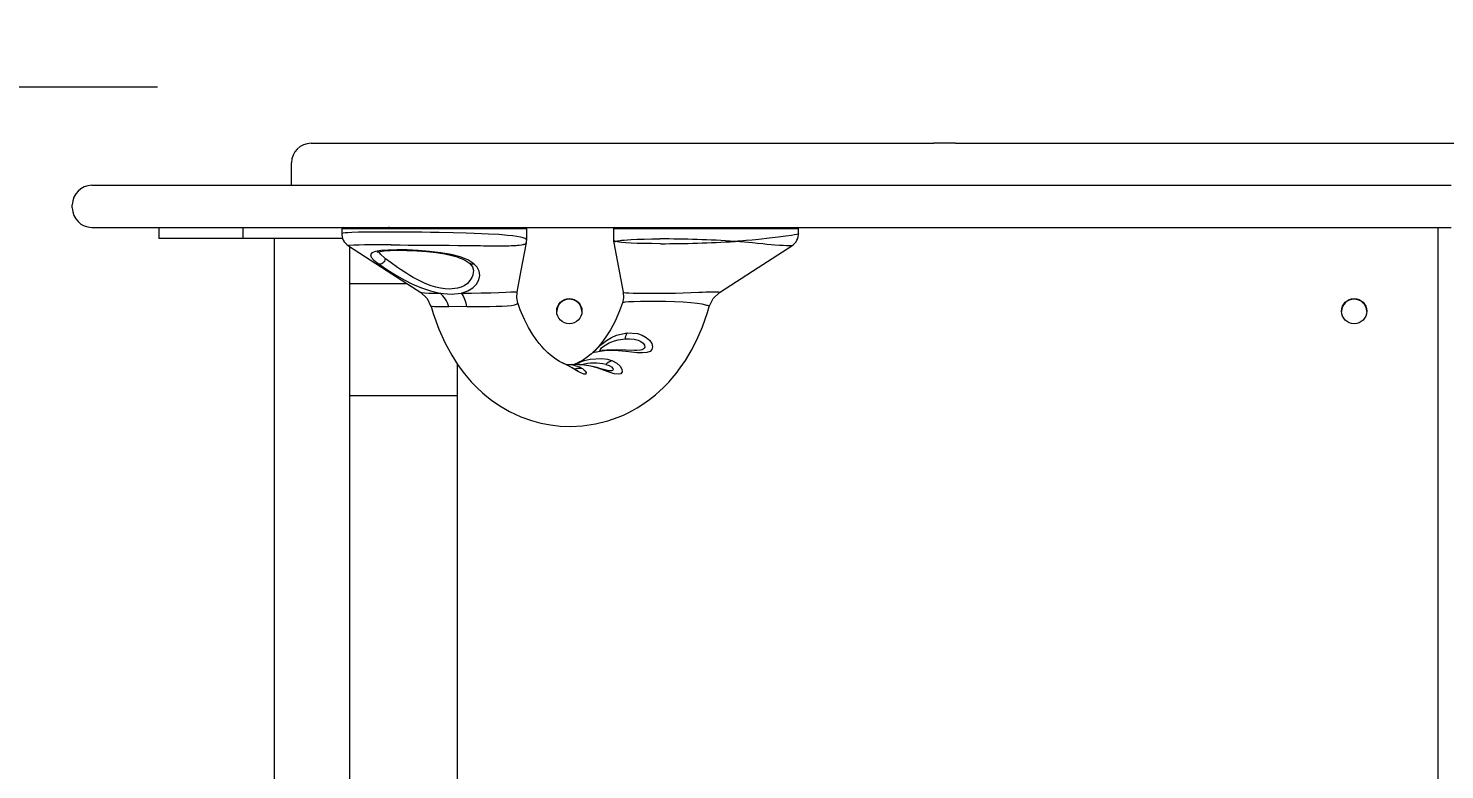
# Model space of a CAD drawing. Header units: millimetres. Extents: x -2553 to 1912, y -2169 to 1930.
# Drawn here: x -364 to 142, y 187 to 451 of the extents above; entities that cross this region are included whole.
import ezdxf

# ---------------------------------------------------------------- set-up
doc = ezdxf.new("R2010")
doc.units = ezdxf.units.MM
for name, color, linetype in [('DIKOM_ОБЪЕКТ', 7, 'Continuous'), ('DIKOM_РАЗМЕР_ЗОНА', 7, 'Continuous'), ('DIKOM_РАЗМЕР_ОБЪЕКТА', 7, 'Continuous')]:
    doc.layers.add(name, color=color, linetype=linetype)
doc.styles.add('style1', font='arialbd.ttf', dxfattribs={"width": 0.8})
doc.dimstyles.new('1-50', dxfattribs={"dimtxt": 300, "dimasz": 200, "dimexe": 100, "dimexo": 0, "dimgap": 100, "dimtad": 1, "dimtxsty": 'style1', "dimcen": 200, "dimclrd": 7, "dimclre": 7, "dimclrt": 7, "dimadec": 1, "dimazin": 2, "dimtfac": 1, "dimtmove": 0, "dimatfit": 2, "dimfxl": 0, "dimlwd": 25, "dimlwe": 18, "dimarcsym": 0})

# ---------------------------------------------------------------- blocks, each defined once
blk = doc.blocks.new('*D1')
at = {"layer": 'Defpoints', "color": 0, "transparency": 16777216}
for p in [(-317.71, 430.34), (-552.98, -69.66), (-304.44, -69.66)]:
    blk.add_point(p, dxfattribs=at)
at = {"layer": 'DIKOM_РАЗМЕР_ОБЪЕКТА', "color": 7, "lineweight": 25, "transparency": 16777216}
for p, q in [((-552.98, 630.34), (-552.98, 830.34)), ((-552.98, 430.34), (-552.98, -69.66)), ((-552.98, -269.66), (-552.98, -469.66))]:
    blk.add_line(p, q, dxfattribs=at)
at = {"layer": 'DIKOM_РАЗМЕР_ОБЪЕКТА', "color": 7, "lineweight": 18, "transparency": 16777216}
for p, q in [((-317.71, 430.34), (-652.98, 430.34)), ((-304.44, -69.66), (-652.98, -69.66))]:
    blk.add_line(p, q, dxfattribs=at)
at = {"layer": 'DIKOM_РАЗМЕР_ОБЪЕКТА', "color": 7, "transparency": 16777216}
for points in [[(-586.31, 630.34), (-519.65, 630.34), (-552.98, 430.34)], [(-586.31, -269.66), (-519.65, -269.66), (-552.98, -69.66)]]:
    blk.add_solid(points, dxfattribs=at)
at = {"layer": 'DIKOM_РАЗМЕР_ОБЪЕКТА', "color": 7, "transparency": 16777216, "insert": (-806.15, 180.34), "char_height": 300, "attachment_point": 5, "rotation": 90, "style": 'style1'}
blk.add_mtext('{\\fArial|b0|i0|c204|p34;460}', dxfattribs=at)
blk = doc.blocks.new('*D3')
at = {"layer": 'Defpoints', "color": 0, "transparency": 16777216}
for p in [(-2102.4, 1930.34), (383.74, 1930.34), (383.74, -1569.66)]:
    blk.add_point(p, dxfattribs=at)
at = {"layer": 'DIKOM_РАЗМЕР_ЗОНА', "color": 7, "lineweight": 18, "transparency": 16777216}
for p, q in [((383.74, 1930.34), (-2202.4, 1930.34)), ((383.74, -1569.66), (-2202.4, -1569.66))]:
    blk.add_line(p, q, dxfattribs=at)
at = {"layer": 'DIKOM_РАЗМЕР_ЗОНА', "color": 7, "lineweight": 25, "transparency": 16777216}
blk.add_line((-2102.4, -1369.66), (-2102.4, 1730.34), dxfattribs=at)
at = {"layer": 'DIKOM_РАЗМЕР_ЗОНА', "color": 7, "transparency": 16777216}
for points in [[(-2135.74, 1730.34), (-2069.07, 1730.34), (-2102.4, 1930.34)], [(-2135.74, -1369.66), (-2069.07, -1369.66), (-2102.4, -1569.66)]]:
    blk.add_solid(points, dxfattribs=at)
at = {"layer": 'DIKOM_РАЗМЕР_ЗОНА', "color": 7, "transparency": 16777216, "insert": (-2355.68, 180.34), "char_height": 300, "attachment_point": 5, "rotation": 90, "style": 'style1'}
blk.add_mtext('{\\fArial|b0|i0|c204|p34;3500}', dxfattribs=at)

msp = doc.modelspace()

# ---------------------------------------------------------------- linework, layer by layer
at = {"layer": 'DIKOM_ОБЪЕКТ', "color": 7, "lineweight": 15}
for p, q in [((-262.851, 410.317), (-258.891, 410.317)), ((-262.813, 410.317), (-261.351, 410.317)), ((-258.891, 410.317), (-256.709, 410.317)), ((-256.709, 410.317), (-254.708, 410.317)), ((-254.708, 410.317), (-253.746, 410.317)), ((-253.746, 410.317), (-252.793, 410.317)), ((-252.793, 410.317), (-251.837, 410.317)), ((-251.837, 410.317), (-250.866, 410.317)), ((-250.866, 410.317), (-249.869, 410.317)), ((-249.869, 410.317), (-248.832, 410.317)), ((-248.832, 410.317), (-247.744, 410.317)), ((-247.744, 410.317), (-246.593, 410.317)), ((-246.593, 410.317), (-244.053, 410.317)), ((-244.053, 410.317), (-228.949, 410.317)), ((-228.949, 410.317), (-217.078, 410.317)), ((-217.078, 410.317), (-201.297, 410.317)), ((-201.297, 410.317), (-199.066, 410.317)), ((-199.066, 410.317), (-196.87, 410.317)), ((-196.87, 410.317), (-194.708, 410.317)), ((-194.708, 410.317), (-192.582, 410.317)), ((-192.582, 410.317), (-188.428, 410.317)), ((-188.428, 410.317), (-184.404, 410.317)), ((-184.404, 410.317), (-180.506, 410.317)), ((-180.506, 410.317), (-176.727, 410.317)), ((-176.727, 410.317), (-169.512, 410.317)), ((-169.512, 410.317), (-162.721, 410.317)), ((-162.721, 410.317), (-156.315, 410.317)), ((-156.315, 410.317), (-144.508, 410.317)), ((-144.508, 410.317), (-123.839, 410.317)), ((-123.839, 410.317), (-119.063, 410.317)), ((-119.063, 410.317), (-114.368, 410.317)), ((-114.368, 410.317), (-112.038, 410.317)), ((-112.038, 410.317), (-109.715, 410.317)), ((-109.715, 410.317), (-108.553, 410.317)), ((-108.553, 410.317), (-107.392, 410.317)), ((-107.392, 410.317), (-106.229, 410.317)), ((-106.229, 410.317), (-105.065, 410.317)), ((-105.065, 410.317), (-102.794, 410.317)), ((-102.794, 410.317), (-100.636, 410.317)), ((-100.636, 410.317), (-98.578, 410.317)), ((-98.578, 410.317), (-96.61, 410.317)), ((-96.61, 410.317), (-94.721, 410.317)), ((-94.721, 410.317), (-92.9, 410.317)), ((-92.9, 410.317), (-91.135, 410.317)), ((-91.135, 410.317), (-90.27, 410.317)), ((-90.27, 410.317), (-89.415, 410.317)), ((-89.415, 410.317), (-87.73, 410.317)), ((-87.73, 410.317), (-86.068, 410.317)), ((-86.068, 410.317), (-84.418, 410.317)), ((-84.418, 410.317), (-82.77, 410.317)), ((-82.77, 410.317), (-79.432, 410.317)), ((-79.432, 410.317), (-75.966, 410.317)), ((-75.966, 410.317), (-72.282, 410.317)), ((-72.282, 410.317), (-68.293, 410.317)), ((-68.293, 410.317), (-66.156, 410.317)), ((-66.156, 410.317), (-63.909, 410.317)), ((-63.909, 410.317), (-61.542, 410.317)), ((-61.542, 410.317), (-59.043, 410.317)), ((-59.043, 410.317), (-56.4, 410.317)), ((-56.4, 410.317), (-53.604, 410.317)), ((-53.604, 410.317), (-50.643, 410.317)), ((-50.643, 410.317), (-47.505, 410.317)), ((-47.505, 410.317), (-44.18, 410.317)), ((-44.18, 410.317), (-40.658, 410.317)), ((-32.972, 410.317), (-40.658, 410.317)), ((-32.972, 410.317), (-29.095, 410.317)), ((-29.095, 410.317), (-24.504, 410.317)), ((-24.504, 410.317), (-13.554, 410.317)), ((-13.554, 410.317), (12.784, 410.317)), ((12.784, 410.317), (40.022, 410.317)), ((40.022, 410.317), (52.096, 410.317)), ((52.096, 410.317), (57.418, 410.317)), ((57.418, 410.317), (62.137, 410.317)), ((62.137, 410.317), (64.517, 410.317)), ((64.517, 410.317), (67.255, 410.317)), ((67.255, 410.317), (70.334, 410.317)), ((70.334, 410.317), (73.735, 410.317)), ((73.735, 410.317), (81.429, 410.317)), ((81.429, 410.317), (90.188, 410.317)), ((90.188, 410.317), (99.867, 410.317)), ((99.867, 410.317), (110.317, 410.317)), ((110.317, 410.317), (121.39, 410.317)), ((121.39, 410.317), (132.937, 410.317)), ((132.937, 410.317), (144.813, 410.317)), ((-269.851, 395.317), (-269.851, 403.317)), ((-341.066, 395.317), (-337.12, 395.317)), ((-337.12, 395.317), (-328.814, 395.317)), ((-328.814, 395.317), (-319.971, 395.317)), ((-319.971, 395.317), (-311.153, 395.317)), ((-311.153, 395.317), (-311.035, 395.317)), ((-311.035, 395.317), (-310.728, 395.317)), ((-310.728, 395.317), (-310.225, 395.317)), ((-310.225, 395.317), (-309.519, 395.317)), ((-309.519, 395.317), (-309.088, 395.317)), ((-309.088, 395.317), (-308.605, 395.317)), ((-308.605, 395.317), (-308.566, 395.317)), ((-308.566, 395.317), (-308.522, 395.317)), ((-308.522, 395.317), (-308.475, 395.317)), ((-308.475, 395.317), (-308.422, 395.317)), ((-308.422, 395.317), (-308.365, 395.317)), ((-308.365, 395.317), (-308.304, 395.317)), ((-308.304, 395.317), (-308.239, 395.317)), ((-308.239, 395.317), (-308.168, 395.317)), ((-308.168, 395.317), (-308.095, 395.317)), ((-308.095, 395.317), (-308.017, 395.317)), ((-308.017, 395.317), (-307.935, 395.317)), ((-307.935, 395.317), (-307.85, 395.317)), ((-307.85, 395.317), (-307.667, 395.317)), ((-307.667, 395.317), (-307.47, 395.317)), ((-307.47, 395.317), (-307.259, 395.317)), ((-307.259, 395.317), (-307.035, 395.317)), ((-307.035, 395.317), (-306.798, 395.317)), ((-306.798, 395.317), (-306.549, 395.317)), ((-306.549, 395.317), (-306.289, 395.317)), ((-306.289, 395.317), (-306.018, 395.317)), ((-306.018, 395.317), (-305.736, 395.317)), ((-305.736, 395.317), (-305.446, 395.317)), ((-305.446, 395.317), (-305.146, 395.317)), ((-305.146, 395.317), (-304.838, 395.317)), ((-304.838, 395.317), (-304.523, 395.317)), ((-304.523, 395.317), (-304.201, 395.317)), ((-304.201, 395.317), (-304.105, 395.317)), ((-304.105, 395.317), (-304.049, 395.317)), ((-304.049, 395.317), (-303.767, 395.317)), ((-303.767, 395.317), (-303.239, 395.317)), ((-303.239, 395.317), (-302.447, 395.317)), ((-302.447, 395.317), (-301.945, 395.317)), ((-301.945, 395.317), (-301.371, 395.317)), ((-301.371, 395.317), (-300.72, 395.317)), ((-300.72, 395.317), (-299.992, 395.317)), ((-299.992, 395.317), (-299.184, 395.317)), ((-299.184, 395.317), (-298.292, 395.317)), ((-298.292, 395.317), (-297.316, 395.317)), ((-297.316, 395.317), (-296.253, 395.317)), ((-296.253, 395.317), (-293.803, 395.317)), ((-293.803, 395.317), (-290.913, 395.317)), ((-290.913, 395.317), (-287.627, 395.317)), ((-287.627, 395.317), (-283.985, 395.317)), ((-283.985, 395.317), (-275.799, 395.317)), ((-275.799, 395.317), (-266.692, 395.317)), ((-266.692, 395.317), (-261.897, 395.317)), ((-261.897, 395.317), (-256.997, 395.317)), ((-256.997, 395.317), (-252.033, 395.317)), ((-252.033, 395.317), (-247.047, 395.317)), ((-247.047, 395.317), (-242.081, 395.317)), ((-242.081, 395.317), (-237.177, 395.317)), ((-237.177, 395.317), (-234.76, 395.317)), ((-234.76, 395.317), (-232.376, 395.317)), ((-232.376, 395.317), (-230.027, 395.317)), ((-230.027, 395.317), (-227.72, 395.317)), ((-227.72, 395.317), (-223.071, 395.317)), ((-223.071, 395.317), (-218.28, 395.317)), ((-218.28, 395.317), (-213.372, 395.317)), ((-213.372, 395.317), (-208.37, 395.317)), ((-208.37, 395.317), (-203.3, 395.317)), ((-203.3, 395.317), (-198.186, 395.317)), ((-198.186, 395.317), (-193.052, 395.317)), ((-193.052, 395.317), (-187.924, 395.317)), ((-187.924, 395.317), (-182.825, 395.317)), ((-182.825, 395.317), (-177.781, 395.317)), ((-177.781, 395.317), (-172.816, 395.317)), ((-172.816, 395.317), (-167.954, 395.317)), ((-167.954, 395.317), (-163.22, 395.317)), ((-163.22, 395.317), (-158.64, 395.317)), ((-158.64, 395.317), (-154.235, 395.317)), ((-154.235, 395.317), (-150.034, 395.317)), ((-150.034, 395.317), (-148, 395.317)), ((-148, 395.317), (-145.992, 395.317)), ((-145.992, 395.317), (-144.01, 395.317)), ((-144.01, 395.317), (-142.052, 395.317)), ((-142.052, 395.317), (-140.119, 395.317)), ((-140.119, 395.317), (-138.211, 395.317)), ((-138.211, 395.317), (-134.469, 395.317)), ((-134.469, 395.317), (-130.825, 395.317)), ((-130.825, 395.317), (-127.276, 395.317)), ((-127.276, 395.317), (-120.459, 395.317)), ((-120.459, 395.317), (-107.916, 395.317)), ((-107.916, 395.317), (-104.999, 395.317)), ((-104.999, 395.317), (-102.166, 395.317)), ((-102.166, 395.317), (-100.781, 395.317)), ((-100.781, 395.317), (-99.417, 395.317)), ((-99.417, 395.317), (-98.073, 395.317)), ((-98.073, 395.317), (-97.409, 395.317)), ((-97.409, 395.317), (-96.75, 395.317)), ((-96.75, 395.317), (-96.084, 395.317)), ((-96.084, 395.317), (-95.399, 395.317)), ((-95.399, 395.317), (-94.696, 395.317)), ((-94.696, 395.317), (-93.975, 395.317)), ((-93.975, 395.317), (-93.237, 395.317)), ((-93.237, 395.317), (-92.481, 395.317)), ((-92.481, 395.317), (-91.707, 395.317)), ((-91.707, 395.317), (-90.917, 395.317)), ((-90.917, 395.317), (-90.11, 395.317)), ((-90.11, 395.317), (-89.287, 395.317)), ((-89.287, 395.317), (-88.832, 395.317)), ((-88.832, 395.317), (-87.73, 395.317)), ((-87.73, 395.317), (-86.068, 395.317)), ((-86.068, 395.317), (-84.418, 395.317)), ((-84.418, 395.317), (-82.77, 395.317)), ((-82.77, 395.317), (-79.432, 395.317)), ((-79.432, 395.317), (-75.966, 395.317)), ((-75.966, 395.317), (-72.282, 395.317)), ((-72.282, 395.317), (-68.293, 395.317)), ((-68.293, 395.317), (-66.156, 395.317)), ((-66.156, 395.317), (-65.867, 395.317)), ((-65.867, 395.317), (-63.147, 395.317)), ((-63.147, 395.317), (-58.499, 395.317)), ((-58.499, 395.317), (-48.88, 395.317)), ((-48.88, 395.317), (-26.251, 395.317)), ((-26.251, 395.317), (-19.737, 395.317)), ((-19.737, 395.317), (-14.204, 395.317)), ((-14.204, 395.317), (-8.379, 395.317)), ((-8.379, 395.317), (-2.327, 395.317)), ((-2.327, 395.317), (3.888, 395.317)), ((3.888, 395.317), (16.56, 395.317)), ((16.56, 395.317), (29.13, 395.317)), ((29.13, 395.317), (41.093, 395.317)), ((41.093, 395.317), (51.943, 395.317)), ((51.943, 395.317), (61.175, 395.317)), ((61.175, 395.317), (63.555, 395.317)), ((63.555, 395.317), (66.293, 395.317)), ((66.293, 395.317), (69.372, 395.317)), ((69.372, 395.317), (72.773, 395.317)), ((72.773, 395.317), (80.466, 395.317)), ((80.466, 395.317), (89.227, 395.317)), ((89.227, 395.317), (98.905, 395.317)), ((98.905, 395.317), (109.355, 395.317)), ((109.355, 395.317), (120.428, 395.317)), ((120.428, 395.317), (131.976, 395.317)), ((131.976, 395.317), (143.851, 395.317)), ((-348.066, 387.317), (-348.066, 388.317)), ((-341.066, 380.317), (-328.814, 380.317)), ((-328.814, 380.317), (-319.971, 380.317)), ((-319.971, 380.317), (-311.153, 380.317)), ((-317.141, 380.317), (-317.141, 376.317)), ((-311.153, 380.317), (-311.035, 380.317)), ((-311.035, 380.317), (-310.728, 380.317)), ((-310.728, 380.317), (-310.225, 380.317)), ((-310.225, 380.317), (-309.519, 380.317)), ((-309.519, 380.317), (-309.088, 380.317)), ((-309.088, 380.317), (-308.605, 380.317)), ((-308.605, 380.317), (-308.566, 380.317)), ((-308.566, 380.317), (-308.522, 380.317)), ((-308.522, 380.317), (-308.475, 380.317)), ((-308.475, 380.317), (-308.422, 380.317)), ((-308.422, 380.317), (-308.365, 380.317)), ((-308.365, 380.317), (-308.304, 380.317)), ((-308.304, 380.317), (-308.239, 380.317)), ((-308.239, 380.317), (-308.168, 380.317)), ((-308.168, 380.317), (-308.095, 380.317)), ((-308.095, 380.317), (-308.017, 380.317)), ((-308.017, 380.317), (-307.935, 380.317)), ((-307.935, 380.317), (-307.85, 380.317)), ((-307.85, 380.317), (-307.667, 380.317)), ((-307.667, 380.317), (-307.47, 380.317)), ((-307.47, 380.317), (-307.259, 380.317)), ((-307.259, 380.317), (-307.035, 380.317)), ((-307.035, 380.317), (-306.798, 380.317)), ((-306.798, 380.317), (-306.549, 380.317)), ((-306.549, 380.317), (-306.289, 380.317)), ((-306.289, 380.317), (-306.018, 380.317)), ((-306.018, 380.317), (-305.736, 380.317)), ((-305.736, 380.317), (-305.446, 380.317)), ((-305.446, 380.317), (-305.146, 380.317)), ((-305.146, 380.317), (-304.838, 380.317)), ((-304.838, 380.317), (-304.523, 380.317)), ((-304.523, 380.317), (-304.201, 380.317)), ((-304.201, 380.317), (-304.105, 380.317)), ((-304.105, 380.317), (-304.049, 380.317)), ((-304.049, 380.317), (-303.767, 380.317)), ((-303.767, 380.317), (-303.239, 380.317)), ((-303.239, 380.317), (-302.447, 380.317)), ((-302.447, 380.317), (-301.945, 380.317)), ((-301.945, 380.317), (-301.371, 380.317)), ((-301.371, 380.317), (-300.72, 380.317)), ((-300.72, 380.317), (-299.992, 380.317)), ((-299.992, 380.317), (-299.184, 380.317)), ((-299.184, 380.317), (-298.292, 380.317)), ((-298.292, 380.317), (-297.316, 380.317)), ((-297.316, 380.317), (-296.253, 380.317)), ((-296.253, 380.317), (-293.803, 380.317)), ((-293.803, 380.317), (-290.913, 380.317)), ((-290.913, 380.317), (-287.627, 380.317)), ((-287.627, 380.317), (-283.985, 380.317)), ((-287.141, 376.317), (-287.141, 380.317)), ((-283.985, 380.317), (-275.799, 380.317)), ((-275.799, 380.317), (-266.692, 380.317)), ((-266.692, 380.317), (-261.897, 380.317)), ((-261.897, 380.317), (-256.997, 380.317)), ((-256.997, 380.317), (-252.033, 380.317)), ((-252.033, 380.317), (-247.047, 380.317)), ((-251.956, 379.817), (-251.956, 378.084)), ((-235.456, 379.817), (-251.956, 379.817)), ((-247.047, 380.317), (-242.081, 380.317)), ((-242.081, 380.317), (-237.177, 380.317)), ((-237.177, 380.317), (-234.76, 380.317)), ((-185.956, 379.817), (-235.456, 379.817)), ((-234.935, 380.317), (-235.206, 380.317)), ((-234.76, 380.317), (-232.376, 380.317)), ((-232.376, 380.317), (-230.027, 380.317)), ((-230.027, 380.317), (-227.72, 380.317)), ((-227.72, 380.317), (-223.071, 380.317)), ((-223.071, 380.317), (-218.28, 380.317)), ((-218.28, 380.317), (-213.372, 380.317)), ((-213.372, 380.317), (-208.37, 380.317)), ((-208.37, 380.317), (-203.3, 380.317)), ((-203.3, 380.317), (-198.186, 380.317)), ((-198.186, 380.317), (-193.052, 380.317)), ((-193.052, 380.317), (-187.924, 380.317)), ((-187.924, 380.317), (-182.825, 380.317)), ((-185.956, 375.819), (-185.956, 379.817)), ((-182.825, 380.317), (-177.781, 380.317)), ((-177.781, 380.317), (-172.816, 380.317)), ((-172.816, 380.317), (-167.954, 380.317)), ((-167.954, 380.317), (-163.22, 380.317)), ((-163.22, 380.317), (-158.64, 380.317)), ((-158.64, 380.317), (-154.235, 380.317)), ((-154.956, 379.817), (-154.956, 375.818)), ((-138.456, 379.817), (-154.956, 379.817)), ((-154.41, 380.317), (-154.415, 380.317)), ((-154.235, 380.317), (-150.034, 380.317)), ((-150.034, 380.317), (-148, 380.317)), ((-148, 380.317), (-145.992, 380.317)), ((-145.992, 380.317), (-144.01, 380.317)), ((-144.01, 380.317), (-142.052, 380.317)), ((-142.052, 380.317), (-140.119, 380.317)), ((-140.119, 380.317), (-138.211, 380.317)), ((-88.956, 379.817), (-138.456, 379.817)), ((-138.211, 380.317), (-134.469, 380.317)), ((-134.469, 380.317), (-130.825, 380.317)), ((-130.825, 380.317), (-127.276, 380.317)), ((-127.276, 380.317), (-120.459, 380.317)), ((-120.459, 380.317), (-107.916, 380.317)), ((-107.916, 380.317), (-104.999, 380.317)), ((-104.999, 380.317), (-102.166, 380.317)), ((-102.166, 380.317), (-100.781, 380.317)), ((-100.781, 380.317), (-99.417, 380.317)), ((-99.417, 380.317), (-98.073, 380.317)), ((-98.073, 380.317), (-97.409, 380.317)), ((-97.409, 380.317), (-96.75, 380.317)), ((-96.75, 380.317), (-96.084, 380.317)), ((-96.084, 380.317), (-95.399, 380.317)), ((-95.399, 380.317), (-94.696, 380.317)), ((-94.696, 380.317), (-93.975, 380.317)), ((-93.975, 380.317), (-93.237, 380.317)), ((-93.237, 380.317), (-92.481, 380.317)), ((-92.481, 380.317), (-91.707, 380.317)), ((-91.707, 380.317), (-90.917, 380.317)), ((-90.917, 380.317), (-90.11, 380.317)), ((-90.11, 380.317), (-89.287, 380.317)), ((-89.935, 380.317), (-89.49, 380.317)), ((-89.287, 380.317), (-88.448, 380.317)), ((-88.956, 378.083), (-88.956, 379.817)), ((-88.448, 380.317), (-87.593, 380.317)), ((-87.593, 380.317), (-86.723, 380.317)), ((-86.723, 380.317), (-85.838, 380.317)), ((-85.838, 380.317), (-84.024, 380.317)), ((-84.024, 380.317), (-82.152, 380.317)), ((-82.152, 380.317), (-80.227, 380.317)), ((-80.227, 380.317), (-78.249, 380.317)), ((-78.249, 380.317), (-76.221, 380.317)), ((-76.221, 380.317), (-74.147, 380.317)), ((-74.147, 380.317), (-72.028, 380.317)), ((-72.028, 380.317), (-67.663, 380.317)), ((-67.663, 380.317), (-63.147, 380.317)), ((-63.147, 380.317), (-58.499, 380.317)), ((-58.499, 380.317), (-48.88, 380.317)), ((-48.88, 380.317), (-26.251, 380.317)), ((-26.251, 380.317), (-19.737, 380.317)), ((-19.737, 380.317), (-14.204, 380.317)), ((-14.204, 380.317), (-8.379, 380.317)), ((-8.379, 380.317), (-2.327, 380.317)), ((-2.327, 380.317), (3.888, 380.317)), ((3.888, 380.317), (16.56, 380.317)), ((16.56, 380.317), (29.13, 380.317)), ((29.13, 380.317), (41.093, 380.317)), ((41.093, 380.317), (51.943, 380.317)), ((51.943, 380.317), (61.175, 380.317)), ((61.175, 380.317), (63.555, 380.317)), ((63.555, 380.317), (66.293, 380.317)), ((66.293, 380.317), (69.372, 380.317)), ((69.372, 380.317), (72.773, 380.317)), ((72.773, 380.317), (80.466, 380.317)), ((80.466, 380.317), (89.227, 380.317)), ((89.227, 380.317), (98.905, 380.317)), ((98.905, 380.317), (109.355, 380.317)), ((109.355, 380.317), (120.428, 380.317)), ((120.428, 380.317), (131.976, 380.317)), ((131.976, 380.317), (143.851, 380.317)), ((139.25, -19.582), (139.25, 380.317)), ((-287.141, 376.317), (-317.141, 376.317)), ((-251.585, 376.317), (-287.141, 376.317)), ((-276, 376.317), (-276, -15.683)), ((-186.088, 374.758), (-186.059, 374.825)), ((-186.039, 375.819), (-186.047, 375.873)), ((-111.748, 375.317), (-111.581, 375.317)), ((-249, -12.778), (-249, 373.412)), ((-236.32, 369.152), (-236.679, 369.448)), ((-91.332, 373.795), (-91.333, 373.791)), ((-249, 360.317), (-228.692, 360.317)), ((-189.189, 353.311), (-189.173, 353.285)), ((-151.722, 353.308), (-151.744, 353.273)), ((-210.75, 331.671), (-210.75, 28.955)), ((-173.049, 331.906), (-173.229, 331.988)), ((-170.847, 331.336), (-171.898, 331.375)), ((-167.746, 331.987), (-169.047, 331.363)), ((-249, 320.317), (-210.75, 320.317))]:
    msp.add_line(p, q, dxfattribs=at)
at = {"layer": 'DIKOM_ОБЪЕКТ', "color": 7, "lineweight": 15, "flags": 128}
for points in [[(-235.456, 378.65), (-239.434, 378.641), (-242.945, 378.611), (-245.93, 378.562), (-248.342, 378.493), (-249.722, 378.429), (-250.758, 378.355), (-251.463, 378.271), (-251.939, 378.125), (-251.898, 378.08)], [(-186.047, 375.873), (-186.072, 376.041), (-186.485, 376.306), (-187.228, 376.58), (-188.196, 376.824), (-189.502, 377.065), (-191.057, 377.283), (-192.831, 377.477), (-195.916, 377.732), (-199.6, 377.953), (-202.051, 378.069), (-204.715, 378.174), (-207.583, 378.269), (-212.231, 378.392), (-217.223, 378.491), (-220.304, 378.54), (-223.408, 378.579), (-226.505, 378.61), (-231.075, 378.64), (-235.456, 378.65)], [(-234.261, 374.035), (-233.131, 374.035), (-231.149, 374.032), (-228.245, 374.024), (-224.381, 374.007), (-221.234, 373.988), (-217.628, 373.96), (-213.652, 373.924), (-210.43, 373.891), (-207.064, 373.852), (-205.927, 373.839), (-204.784, 373.825), (-203.635, 373.812), (-202.481, 373.799), (-201.322, 373.786), (-200.166, 373.773), (-196.707, 373.748), (-193.597, 373.755), (-192.875, 373.765), (-192.182, 373.78), (-191.521, 373.798), (-190.89, 373.822), (-190.29, 373.852), (-189.722, 373.889), (-189.188, 373.932), (-188.686, 373.982), (-187.846, 374.098), (-187.363, 374.189), (-187.145, 374.24), (-186.978, 374.284), (-186.667, 374.383), (-186.382, 374.507), (-186.236, 374.594), (-186.109, 374.71), (-186.088, 374.758)], [(-189.403, 357.229), (-188.065, 364.283), (-186.051, 374.824)], [(-186.076, 374.758), (-185.989, 375.317), (-185.964, 375.925)], [(-154.956, 375.856), (-154.933, 375.316), (-154.862, 374.824)], [(-154.271, 375.317), (-154.273, 375.317), (-154.277, 375.318), (-154.289, 375.322), (-154.334, 375.338), (-154.492, 375.397), (-154.556, 375.425), (-154.615, 375.453), (-154.67, 375.481), (-154.898, 375.659), (-154.873, 375.818)], [(-154.271, 375.317), (-154.728, 375.093), (-154.864, 374.9), (-154.808, 374.825)], [(-154.86, 374.813), (-153.182, 366.026), (-151.514, 357.247)], [(-154.271, 375.317), (-154.268, 375.318), (-154.243, 375.327), (-153.873, 375.423), (-153.521, 375.496), (-153.065, 375.576), (-152.595, 375.646), (-152.165, 375.7), (-151.22, 375.795), (-149.956, 375.895), (-148.714, 375.97), (-146.569, 376.062), (-144.099, 376.13), (-141.316, 376.172), (-138.456, 376.184)], [(-138.264, 374.501), (-141.268, 374.51), (-144.038, 374.544), (-146.528, 374.604), (-148.717, 374.689), (-150.606, 374.802), (-152.166, 374.948), (-153.507, 375.14), (-153.966, 375.237), (-154.271, 375.317)], [(-89.011, 378.083), (-89.13, 377.954), (-89.619, 377.81), (-90.396, 377.651), (-91.432, 377.478), (-93.505, 377.177), (-96.226, 376.824), (-99.432, 376.44), (-103.104, 376.043), (-105.477, 375.813), (-107.711, 375.616), (-109.847, 375.447), (-110.658, 375.387), (-111.581, 375.317)], [(-91.333, 373.791), (-91.333, 373.787), (-91.412, 373.774), (-91.685, 373.756), (-92.05, 373.747), (-92.635, 373.746), (-93.279, 373.756), (-94.449, 373.795), (-95.81, 373.868), (-97.41, 373.983), (-98.75, 374.1), (-100.254, 374.245), (-101.703, 374.394), (-103.614, 374.593), (-105.403, 374.775), (-106.843, 374.915), (-108.255, 375.044), (-109.882, 375.181), (-111.581, 375.317)], [(-249.55, 373.766), (-235.738, 364.864), (-223.764, 357.136)], [(-232.213, 372.303), (-235.361, 372.23), (-237.974, 372.032), (-239.956, 371.698), (-241.217, 371.216), (-241.73, 370.562), (-241.487, 369.718), (-240.528, 368.663), (-238.927, 367.39)], [(-239.257, 371.47), (-239.273, 371.448), (-238.985, 371.546), (-238.207, 371.732), (-236.791, 371.931), (-234.684, 372.084), (-231.988, 372.15), (-228.743, 372.113), (-225.146, 371.955), (-221.571, 371.682), (-218.224, 371.304), (-215.181, 370.825), (-212.642, 370.284), (-210.744, 369.753), (-210.014, 369.507), (-209.039, 369.132), (-207.746, 368.513), (-206.394, 367.601)], [(-236.679, 369.448), (-238, 370.658), (-238.728, 371.608)], [(-204.966, 364.921), (-205.005, 364.187), (-205.19, 363.307), (-205.514, 362.448), (-206.201, 361.312), (-207.116, 360.338), (-208.287, 359.515), (-209.392, 358.997), (-210.603, 358.627), (-213.455, 358.315), (-215.025, 358.393), (-216.678, 358.628), (-218.326, 359), (-220.044, 359.519), (-222.213, 360.348), (-224.328, 361.327), (-226.466, 362.467), (-227.632, 363.145), (-228.717, 363.808), (-230.069, 364.67), (-231.007, 365.291), (-232.013, 365.975), (-234.353, 367.641), (-236.32, 369.152)], [(-204.844, 367.369), (-206.932, 368.682), (-209.661, 369.76), (-212.952, 370.618), (-216.64, 371.272), (-220.591, 371.75), (-224.626, 372.072), (-228.545, 372.252), (-232.213, 372.303)], [(-117.158, 357.129), (-103.366, 366.026), (-91.328, 373.789)], [(-238.927, 367.39), (-237.074, 366.104), (-234.881, 364.688), (-232.375, 363.167), (-229.635, 361.621), (-226.663, 360.114), (-223.52, 358.752), (-220.245, 357.631), (-216.938, 356.85)], [(-209.229, 356.85), (-206.931, 357.628), (-205.133, 358.741), (-203.829, 360.101), (-203.03, 361.591), (-202.723, 363.141), (-202.916, 364.652), (-203.622, 366.078), (-204.844, 367.369)], [(-206.394, 367.601), (-205.25, 366.202), (-204.956, 364.923)], [(-223.798, 357.159), (-221.483, 354.958), (-220.109, 352.088)], [(-223.761, 357.14), (-223.74, 357.125), (-223.648, 357.096), (-223.519, 357.07), (-223.362, 357.047), (-222.374, 356.967), (-220.872, 356.909), (-219.138, 356.874), (-216.938, 356.85)], [(-216.938, 356.85), (-212.916, 356.54), (-209.229, 356.85)], [(-209.229, 356.85), (-205.694, 356.88), (-202.148, 356.933), (-198.804, 357.013), (-195.839, 357.119), (-193.431, 357.236), (-191.648, 357.331), (-190.436, 357.374), (-189.713, 357.352), (-189.414, 357.272), (-189.445, 357.236)], [(-189.104, 353.275), (-189.505, 355.172), (-189.397, 357.266)], [(-151.515, 357.252), (-151.41, 355.163), (-151.813, 353.262)], [(-122.023, 352.572), (-123.332, 352.878), (-125.122, 353.191), (-127.405, 353.461), (-130.14, 353.657), (-133.201, 353.779), (-136.413, 353.84), (-139.629, 353.86), (-142.659, 353.859), (-145.414, 353.849), (-147.748, 353.818), (-149.607, 353.748), (-150.913, 353.626), (-151.642, 353.437), (-151.722, 353.308)], [(-151.506, 357.248), (-151.299, 357.133), (-150.646, 357.024), (-149.547, 356.94), (-147.992, 356.888), (-146.038, 356.862), (-143.726, 356.853), (-141.125, 356.849)], [(-141.125, 356.849), (-139.503, 356.846), (-138.044, 356.845), (-136.787, 356.847), (-135.764, 356.85), (-132.877, 356.879), (-130.104, 356.936), (-127.316, 357.034), (-124.583, 357.165), (-123.269, 357.235), (-122.086, 357.295), (-120.889, 357.345), (-119.919, 357.371), (-119.032, 357.373), (-118.268, 357.352), (-117.7, 357.313), (-117.321, 357.258), (-117.204, 357.228), (-117.137, 357.199), (-117.117, 357.164), (-117.14, 357.14), (-117.14, 357.14)], [(-120.805, 352.082), (-119.438, 354.942), (-117.139, 357.141)], [(-213.75, 351.991), (-215.814, 351.996), (-217.534, 352.003), (-218.824, 352.015), (-219.677, 352.04), (-220.081, 352.095), (-220.073, 352.13)], [(-220.06, 352.135), (-219.361, 349.603), (-217.352, 344.052), (-215.097, 339.067), (-212.721, 334.725), (-210.353, 331.056), (-208.114, 328.052), (-205.724, 325.248), (-203.59, 323.036), (-201.738, 321.311), (-200.217, 320.016), (-198.497, 318.672), (-195.577, 316.655), (-192.064, 314.621), (-188.08, 312.769), (-184.243, 311.396), (-180.866, 310.49), (-177.5, 309.851), (-173.977, 309.45), (-170.182, 309.318), (-166.036, 309.527), (-161.424, 310.198), (-156.97, 311.304), (-153.279, 312.589), (-151.439, 313.365), (-149.744, 314.164), (-148.187, 314.974), (-146.494, 315.94), (-144.468, 317.222), (-142.154, 318.869), (-140.028, 320.572), (-138.413, 322), (-137.254, 323.103), (-136.34, 324.022), (-135.264, 325.163), (-134.031, 326.558), (-132.664, 328.219), (-131.193, 330.161), (-129.327, 332.889), (-127.309, 336.241), (-125.244, 340.227), (-123.247, 344.828), (-121.43, 349.984), (-120.845, 352.128)], [(-207.366, 351.99), (-210.724, 352.037), (-213.75, 351.991)], [(-190.31, 352.572), (-191.411, 352.352), (-192.872, 352.191), (-194.688, 352.091), (-196.836, 352.038), (-199.273, 352.014), (-201.899, 352.002), (-204.637, 351.995), (-207.366, 351.99)], [(-189.173, 353.285), (-189.114, 353.189), (-189.472, 352.876), (-190.31, 352.572)], [(-173.217, 332.014), (-173.327, 332.058), (-174.265, 332.527), (-175.619, 333.351), (-177.554, 334.821), (-178.456, 335.625), (-179.111, 336.258), (-179.744, 336.908), (-180.549, 337.795), (-181.508, 338.941), (-182.595, 340.37), (-183.838, 342.194), (-185.256, 344.559), (-186.759, 347.478), (-188.25, 350.936), (-189.093, 353.346)], [(-151.819, 353.345), (-152.809, 350.556), (-154.425, 346.904), (-156.088, 343.795), (-157.698, 341.247), (-159.161, 339.246), (-160.622, 337.501), (-161.854, 336.205), (-162.867, 335.25), (-163.638, 334.588), (-164.4, 333.987), (-165.701, 333.085), (-167.018, 332.33), (-167.63, 332.056)], [(-154.665, 336.352), (-158.239, 336.262), (-159.752, 336.081), (-161.003, 335.848), (-161.896, 335.629), (-162.366, 335.518), (-162.394, 335.618), (-162.02, 336.002), (-161.304, 336.688), (-160.286, 337.645), (-158.995, 338.773), (-157.466, 339.933), (-155.746, 340.983), (-153.915, 341.812), (-150.143, 342.664)], [(-159.507, 336.347), (-159.867, 336.435), (-159.789, 336.734), (-159.566, 336.985), (-159.23, 337.299), (-158.802, 337.657), (-158.289, 338.046), (-157.133, 338.791), (-156.536, 339.113), (-155.892, 339.417), (-154.688, 339.878), (-153.362, 340.244), (-150.871, 340.59), (-150.871, 340.59)], [(-150.143, 342.664), (-146.482, 342.419), (-144.789, 341.885), (-143.294, 341.085), (-142.099, 340.06), (-141.32, 338.903), (-141.035, 337.764), (-141.257, 336.781), (-141.962, 336.06), (-143.104, 335.645), (-144.639, 335.517), (-146.486, 335.611), (-148.516, 335.824), (-150.609, 336.06), (-154.665, 336.352)], [(-150.871, 340.59), (-149.249, 340.591), (-147.658, 340.406), (-146.222, 340.034), (-145.181, 339.575), (-144.415, 339.029), (-143.894, 338.315), (-143.851, 337.548), (-144.045, 337.198), (-144.379, 336.903), (-144.834, 336.673), (-145.398, 336.51), (-146.703, 336.36), (-147.376, 336.344)], [(-167.623, 332.038), (-165.48, 332.829), (-163.296, 333.364), (-159.094, 333.596), (-157.138, 333.297), (-155.329, 332.715)], [(-153.986, 336.655), (-157.382, 336.546), (-158.579, 336.415), (-159.234, 336.353)], [(-147.494, 336.344), (-150.467, 336.487), (-153.986, 336.655)], [(-167.935, 329.121), (-167.916, 329.134), (-168.144, 329.289), (-168.64, 329.584), (-169.375, 330.015), (-171.242, 331.059), (-173.17, 331.989)], [(-165.93, 329.825), (-165.049, 329.061), (-164.71, 328.386), (-164.905, 327.974), (-165.567, 327.957), (-166.629, 328.378), (-168.04, 329.182), (-169.78, 330.233), (-171.777, 331.333), (-173.049, 331.906)], [(-170.015, 331.35), (-170.462, 331.317), (-170.9, 331.343)], [(-155.329, 332.715), (-153.788, 331.872), (-152.639, 330.83), (-152.003, 329.731), (-151.934, 328.767), (-152.403, 328.127), (-153.347, 327.911), (-154.717, 328.123), (-156.475, 328.679), (-158.527, 329.417), (-160.764, 330.161), (-163.051, 330.776), (-165.294, 331.194), (-169.539, 331.378), (-169.794, 331.346), (-170.011, 331.319)], [(-156.26, 329.093), (-156.498, 329.118), (-156.916, 329.199), (-157.478, 329.34), (-158.119, 329.52), (-159.463, 329.916), (-160.761, 330.283), (-162.427, 330.702), (-164.502, 331.11), (-167.004, 331.385), (-169.047, 331.363)], [(-168.808, 329.774), (-168.07, 329.44), (-167.881, 329.296), (-167.813, 329.182), (-167.877, 329.106), (-168.04, 329.101)], [(-157.717, 331.436), (-156.573, 331.046), (-155.742, 330.592), (-155.188, 330.023), (-155.158, 329.477), (-155.367, 329.274), (-155.719, 329.143), (-156.195, 329.093)]]:
    msp.add_lwpolyline(points, dxfattribs=at)
at = {"layer": 'DIKOM_ОБЪЕКТ', "color": 7, "lineweight": 15}
for centre in [(-170.75, 350.418), (109.25, 350.418)]:
    msp.add_circle(centre, 4.5, dxfattribs=at)
for centre, radius, start, end in [((-262.851, 403.317), 7, 90, 180), ((-341.066, 388.317), 7, 90, 180), ((-341.066, 387.317), 7, 180, 270), ((-251.456, 379.817), 0.5, 90, 180), ((-186.456, 379.817), 0.5, 0, 90), ((-154.456, 379.817), 0.5, 90, 180), ((-89.456, 379.817), 0.5, 0, 90), ((-246.83, 378.119), 5.132, 177.3417, 237.57566), ((-239.488, 153.633), 220.464, 88.64149, 92.61172), ((-137.772, -24.118), 400.302, 86.2725, 90.0979), ((-138.638, 822.066), 447.565, 270.0479, 273.44447), ((-94.083, 378.117), 5.132, 302.4363, 2.61821), ((-238.488, 369.476), 2.193, 258.44849, 351.49803), ((-205.426, 368.842), 1.584, 232.48894, 291.56424), ((-222.316, 349.939), 8.809, 13.47109, 52.36578), ((-218.402, 350.682), 11.113, 6.75883, 34.3712), ((-170.75, 350.216), 4.5, 1.2854, 178.7146), ((109.25, 350.216), 4.5, 1.28547, 178.7145), ((-122.827, 348.392), 4.256, 62.20155, 79.12192), ((-145.768, 339.999), 5.138, 148.39466, 173.38949), ((-153.868, 335.49), 1.174, 95.78614, 132.76647), ((-171.749, 319.415), 11.949, 60.86332, 85.92838), ((-167.284, 325.482), 4.554, 72.70431, 109.54029), ((-161.799, 312.6), 19.293, 77.78537, 103.9486), ((-154.461, 328.277), 4.537, 101.03448, 135.86786)]:
    msp.add_arc(centre, radius, start, end, dxfattribs=at)

# ---------------------------------------------------------------- dimensions: what is measured, and where the dimension line sits
at = {"layer": 'DIKOM_РАЗМЕР_ЗОНА'}
dim = msp.add_linear_dim(base=(-2102.402, 1930.34), p1=(383.744, -1569.66), p2=(383.744, 1930.34), angle=90, text='{\\fArial|b0|i0|c204|p34;3500}', dimstyle='1-50', dxfattribs=at)
dim.commit()
dim.dimension.update_dxf_attribs({"geometry": '*D3', "text_midpoint": (-2102.402, 180.34), "dimtype": 160})
at = {"layer": 'DIKOM_РАЗМЕР_ОБЪЕКТА'}
dim = msp.add_linear_dim(base=(-552.98, -69.66), p1=(-317.705, 430.34), p2=(-304.444, -69.66), angle=90, text='{\\fArial|b0|i0|c204|p34;460}', dimstyle='1-50', dxfattribs=at)
dim.commit()
dim.dimension.update_dxf_attribs({"geometry": '*D1', "text_midpoint": (-552.98, 180.34), "dimtype": 160})

doc.saveas('drawing.dxf')
